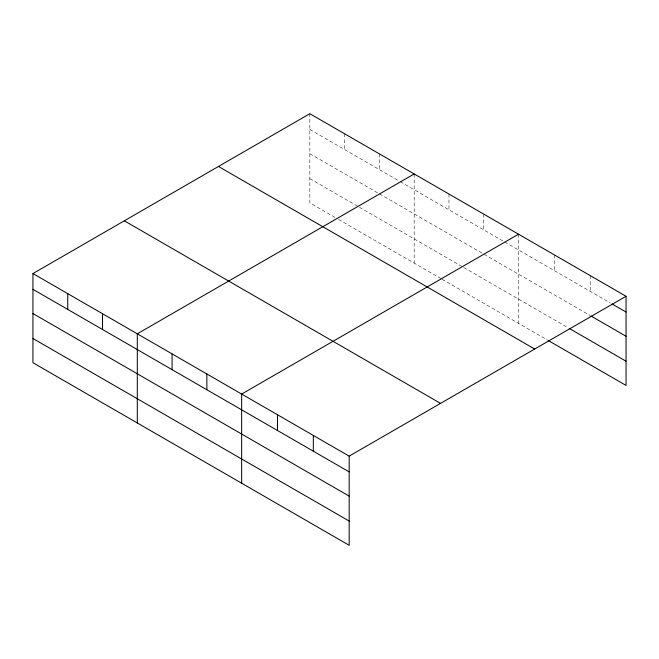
<?xml version="1.0" encoding="UTF-8"?>
<svg xmlns="http://www.w3.org/2000/svg" width="659" height="659" viewBox="0 0 659 659"><rect width="100%" height="100%" fill="white"/><g stroke="black" fill="none" stroke-linecap="round" stroke-linejoin="round"><path stroke-width="0.49" stroke-dasharray="3.29 2.47" d="M335.052 217.421L309.829 202.865L309.829 113.71M309.829 129.469L399.403 181.176M400.268 181.678L503.756 241.425M504.621 241.927L610.316 302.951M309.829 153.687L378.53 193.351M379.403 193.853L590.209 315.562M309.829 178.647L358.529 206.761M359.402 207.264L462.882 267.002M463.755 267.505L568.363 327.902M338.528 219.431L441.143 278.675M442.008 279.177L547.382 340.011M590.209 275.586L590.209 291.344M554.376 254.901L554.376 270.651M518.534 234.209L518.534 323.355M483.755 214.126L483.755 229.876M448.968 194.043L448.968 209.793M414.182 173.96L414.182 263.114M379.403 153.876L379.403 169.635M344.616 133.793L344.616 149.552"/><path stroke-width="0.99" d="M32.95 273.567L349.171 456.135L349.171 545.29L32.95 362.722L32.95 273.567L309.829 113.71L626.05 296.278L626.05 385.433L548.255 340.514M414.182 173.96L137.303 333.816L137.303 422.971M518.534 234.209L241.655 394.066L241.655 483.212M349.171 456.135L626.05 296.278M612.063 303.956L626.05 312.036M591.09 316.065L626.05 336.255M569.236 328.404L626.05 361.206M218.458 166.463L534.68 349.031M124.32 220.814L440.541 403.382M32.95 289.326L349.171 471.893M32.95 313.544L349.171 496.112M32.95 338.504L349.171 521.063M313.33 435.442L313.33 451.201M277.488 414.758L277.488 430.508M206.868 373.983L206.868 389.733M172.09 353.899L172.09 369.65M102.516 313.733L102.516 329.492M67.737 293.65L67.737 309.409"/></g></svg>
